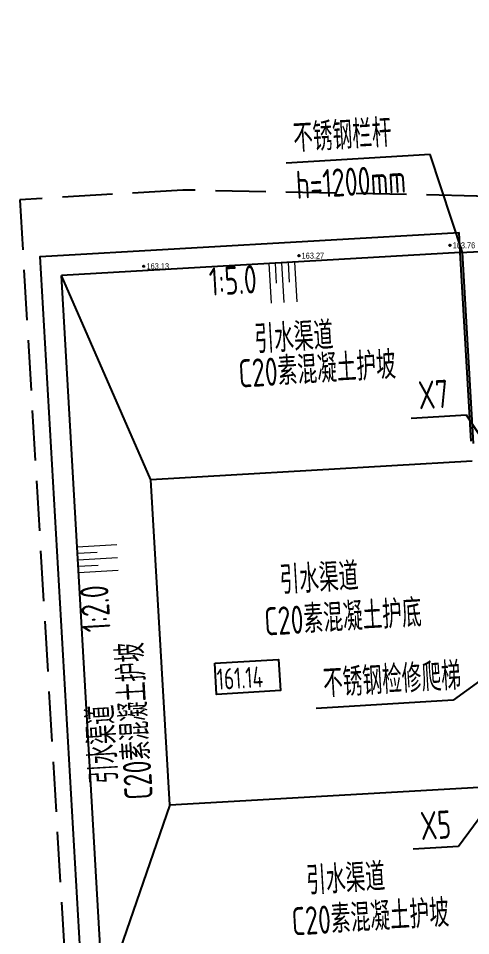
# Model space of a CAD drawing. Header units: inches. Extents: x 574207 to 574416, y 2880304 to 2880589.
# Drawn here: x 574325.81 to 574337.05, y 2880465.38 to 2880488.2 of the extents above; entities that cross this region are included whole.
import ezdxf
from ezdxf.enums import TextEntityAlignment as Align

# ---------------------------------------------------------------- set-up
doc = ezdxf.new("R2010")
doc.units = ezdxf.units.IN
doc.header["$MEASUREMENT"] = 0
doc.linetypes.add('DASH', pattern=[0.35, 0.25, -0.1])
doc.linetypes.add('X0', pattern=[4, 3, -1])
for name, color, linetype in [('DIM_LEAD', 3, 'Continuous'), ('GCD', 8, 'Continuous'), ('SXSS', 5, 'Continuous'), ('YHG_粗线', 6, 'Continuous'), ('YHJ_剖面_梁板', 4, 'Continuous'), ('轮廓线', 2, 'Continuous')]:
    doc.layers.add(name, color=color, linetype=linetype)
doc.layers.add('文字', color=4, linetype='Continuous', lineweight=0)
doc.styles.get("Standard").update_dxf_attribs({"font": 'arial.ttf'})
doc.styles.add('TSSD_Rein', font='tssdeng.shx', dxfattribs={"width": 0.7, "bigfont": 'hztxt.shx'})

# ---------------------------------------------------------------- blocks, each defined once
blk = doc.blocks.new('gc200')
h = blk.add_hatch(color=256)
edge = h.paths.add_edge_path()
edge.add_arc((0, 0), 0.25, 0, 360)
blk.add_circle((0, 0), 0.25)
blk = doc.blocks.new('hwgasgsftagsf')
at = {"layer": 'YHG_粗线'}
blk.add_lwpolyline([(1940891, 2785345), (1936131, 2785345)], dxfattribs=at)
at = {"layer": '文字'}
for p, q in [((1937119, 2781166), (1936131, 2781166)), ((1936625, 2781006), (1936131, 2781006)), ((1937119, 2780846), (1936131, 2780846)), ((1936625, 2780685), (1936131, 2780685)), ((1937119, 2780525), (1936131, 2780525)), ((1942899, 2776343), (1942899, 2775355)), ((1943220, 2776343), (1943220, 2775355)), ((1943540, 2776343), (1943540, 2775355)), ((1943059, 2775849), (1943059, 2775355)), ((1943380, 2775849), (1943380, 2775355))]:
    blk.add_line(p, q, dxfattribs=at)
at = {"layer": '轮廓线'}
for p, q in [((1941331, 2785285), (1941331, 2777285)), ((1949431, 2777285), (1949431, 2785285))]:
    blk.add_line(p, q, dxfattribs=at)
for points in [[(1940831, 2785285), (1936131, 2785285), (1936131, 2785785), (1940831, 2785785)], [(1936131, 2785285), (1935631, 2785285)], [(1954631, 2785285), (1954631, 2774855), (1935631, 2774855), (1935631, 2785285)], [(1936131, 2785285), (1936131, 2775355)], [(1941331, 2777285), (1936131, 2775355)], [(1949431, 2777285), (1941331, 2777285)], [(1949431, 2777285), (1954131, 2775355)], [(1954131, 2775355), (1936131, 2775355)]]:
    blk.add_lwpolyline(points, dxfattribs=at)
at = {"color": 3, "style": 'TSSD_Rein', "width": 0.7}
for s, rotation, p in [('C20素混凝土护坡', 90, (1952850, 2780145)), ('C20素混凝土护底', 90, (1945364, 2779895)), ('C20素混凝土护坡', 90, (1939170, 2779609)), ('引水渠道', 90, (1951861, 2780564)), ('引水渠道', 90, (1944361, 2780333)), ('引水渠道', 90, (1938345, 2780055)), ('C20素混凝土护坡', 180, (1949256, 2776877)), ('引水渠道', 180, (1948809, 2776052))]:
    blk.add_text(s, height=700, rotation=rotation, dxfattribs=at).set_placement(p)
for s, rotation, p in [('1:5.0', 90, (1936497, 2780195)), ('1:2.0', 180, (1943870, 2775721))]:
    blk.add_text(s, height=700, rotation=rotation, dxfattribs=at).set_placement(p, align=Align.MIDDLE_RIGHT)

msp = doc.modelspace()

# ---------------------------------------------------------------- linework, layer by layer
at = {"layer": 'DIM_LEAD'}
for p, q in [((574336.042, 2880484.811), (574332.466, 2880484.599)), ((574336.852, 2880482.376), (574336.042, 2880484.811)), ((574336.946, 2880478.33), (574335.574, 2880478.249)), ((574337.362, 2880477.698), (574336.946, 2880478.33)), ((574339.324, 2880473.203), (574336.614, 2880471.238)), ((574336.614, 2880471.238), (574333.21, 2880471.036)), ((574337.857, 2880469.112), (574336.748, 2880467.604)), ((574336.748, 2880467.604), (574335.625, 2880467.538))]:
    msp.add_line(p, q, dxfattribs=at)
at = {"layer": 'SXSS', "color": 5, "linetype": 'X0', "ltscale": 2, "elevation": 157.634, "flags": 128}
msp.add_lwpolyline([(574226.869, 2880304.053, 0.00000216, 0.00000216, 0), (574241.615, 2880313.216, 0.00000216, 0.00000216, 0), (574252.011, 2880318.032, 0.00000216, 0.00000216, 0), (574287.522, 2880346.779, 0.00000216, 0.00000216, 0), (574289.555, 2880349.909, 0.00000216, 0.00000216, 0), (574292.25, 2880351.254, 0.00000216, 0.00000216, 0), (574294.054, 2880354.102, 0.00000216, 0.00000216, 0), (574297.111, 2880356.043, 0.00000216, 0.00000216, 0), (574303.492, 2880356.731, 0.00000216, 0.00000216, 0), (574305.693, 2880358.751, 0.00000216, 0.00000216, 0), (574310.793, 2880364.367, 0.00000216, 0.00000216, 0), (574316.504, 2880371.691, 0.00000216, 0.00000216, 0), (574321.453, 2880375.645, 0.00000216, 0.00000216, 0), (574325.747, 2880381.728, 0.00000216, 0.00000216, 0), (574334.122, 2880399.865, 0.00000216, 0.00000216, 0), (574338.853, 2880413.95, 0.00000216, 0.00000216, 0), (574341.19, 2880420.009, 0.00000216, 0.00000216, 0), (574341.586, 2880428.725, 0.00000216, 0.00000216, 0), (574341.269, 2880440.778, 0.00000216, 0.00000216, 0), (574341.069, 2880462.461, 0.00000216, 0.00000216, 0), (574339.808, 2880474.625, 0.00000216, 0.00000216, 0), (574338.48, 2880482.055, 0.00000216, 0.00000216, 0), (574336.437, 2880488.663, 0.00000216, 0.00000216, 0), (574333.492, 2880496.445, 0.00000216, 0.00000216, 0)], format="xyseb", dxfattribs=at)
at = {"layer": 'YHJ_剖面_梁板', "color": 8, "linetype": 'DASH', "ltscale": 5}
msp.add_lwpolyline([(574362.497, 2880461.374), (574361.238, 2880482.559), (574346.791, 2880481.701), (574337.206, 2880483.779), (574329.896, 2880483.927), (574325.841, 2880483.686), (574327.126, 2880462.062), (574341.64, 2880462.924), (574346.979, 2880460.25), (574362.509, 2880461.173)], dxfattribs=at)
at = {"layer": 'YHJ_剖面_梁板', "color": 3}
msp.add_lwpolyline([(574330.691, 2880472.157), (574332.275, 2880472.251), (574332.321, 2880471.478), (574330.737, 2880471.384)], close=True, dxfattribs=at)

# ---------------------------------------------------------------- block references
at = {"layer": 'GCD', "linetype": 'Continuous'}
ref = msp.add_blockref('gc200', (574336.538, 2880482.552, 163.76), dxfattribs=dict(at, xscale=0.075, yscale=0.075, zscale=0.075))
ref.add_attrib('height', '163.76', dxfattribs={"linetype": 'Continuous', "height": 0.15, "width": 0.8}).set_placement((574336.605, 2880482.552, 163.76), align=Align.MIDDLE_LEFT)
ref = msp.add_blockref('gc200', (574332.783, 2880482.296, 163.27), dxfattribs=dict(at, xscale=0.075, yscale=0.075, zscale=0.075))
ref.add_attrib('height', '163.27', dxfattribs={"linetype": 'Continuous', "height": 0.15, "width": 0.8}).set_placement((574332.85, 2880482.296, 163.27), align=Align.MIDDLE_LEFT)
ref = msp.add_blockref('gc200', (574328.926, 2880482.033, 163.13), dxfattribs=dict(at, xscale=0.075, yscale=0.075, zscale=0.075))
ref.add_attrib('height', '163.13', dxfattribs={"linetype": 'Continuous', "height": 0.15, "width": 0.8}).set_placement((574328.994, 2880482.033, 163.13), align=Align.MIDDLE_LEFT)
at = {"layer": 'YHJ_剖面_梁板', "xscale": 0.001, "yscale": 0.001, "zscale": 0.001, "rotation": 273.2994856816956}
msp.add_blockref('hwgasgsftagsf', (571444.69, 2882254.987), dxfattribs=at)

# ---------------------------------------------------------------- texts
at = {"layer": 'DIM_LEAD', "color": 7, "style": 'TSSD_Rein', "width": 0.7}
for s, p in [('不锈钢栏杆', (574332.66, 2880484.867)), ('h=1200mm', (574332.729, 2880483.703)), ('X7', (574335.771, 2880478.471)), ('不锈钢检修爬梯', (574333.404, 2880471.304)), ('X5', (574335.822, 2880467.76))]:
    msp.add_text(s, height=0.7, rotation=3.4, dxfattribs=at).set_placement(p)
at = {"layer": 'YHJ_剖面_梁板', "color": 3, "style": 'TSSD_Rein', "width": 0.7}
msp.add_text('161.14', height=0.525, rotation=3.4, dxfattribs=at).set_placement((574330.759, 2880471.495))

doc.saveas('drawing.dxf')
